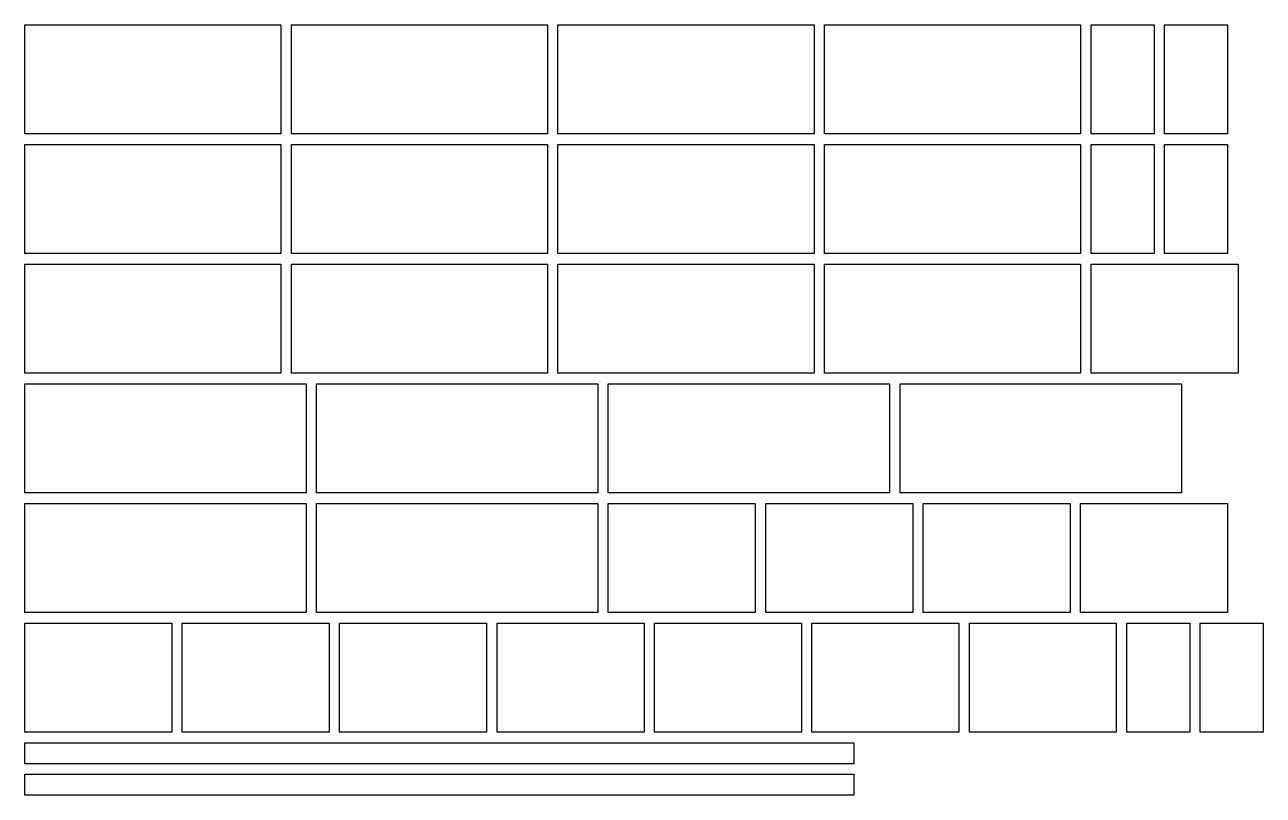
# Model space of a CAD drawing. Extents: x 4 to 594, y 29 to 396.
import ezdxf

# ---------------------------------------------------------------- set-up
doc = ezdxf.new("R2010")
doc.units = 0
doc.layers.add('CUT', color=1, linetype='CONTINUOUS')

msp = doc.modelspace()

# ---------------------------------------------------------------- linework, layer by layer
at = {"layer": 'CUT'}
for points in [[(4, 396), (126, 396), (126, 344), (4, 344)], [(131, 396), (253, 396), (253, 344), (131, 344)], [(258, 396), (380, 396), (380, 344), (258, 344)], [(385, 396), (507, 396), (507, 344), (385, 344)], [(512, 396), (542, 396), (542, 344), (512, 344)], [(547, 396), (577, 396), (577, 344), (547, 344)], [(4, 339), (126, 339), (126, 287), (4, 287)], [(131, 339), (253, 339), (253, 287), (131, 287)], [(258, 339), (380, 339), (380, 287), (258, 287)], [(385, 339), (507, 339), (507, 287), (385, 287)], [(512, 339), (542, 339), (542, 287), (512, 287)], [(547, 339), (577, 339), (577, 287), (547, 287)], [(4, 282), (126, 282), (126, 230), (4, 230)], [(131, 282), (253, 282), (253, 230), (131, 230)], [(258, 282), (380, 282), (380, 230), (258, 230)], [(385, 282), (507, 282), (507, 230), (385, 230)], [(512, 282), (582, 282), (582, 230), (512, 230)], [(4, 225), (138, 225), (138, 173), (4, 173)], [(143, 225), (277, 225), (277, 173), (143, 173)], [(282, 225), (416, 225), (416, 173), (282, 173)], [(421, 225), (555, 225), (555, 173), (421, 173)], [(4, 168), (138, 168), (138, 116), (4, 116)], [(143, 168), (277, 168), (277, 116), (143, 116)], [(282, 168), (352, 168), (352, 116), (282, 116)], [(357, 168), (427, 168), (427, 116), (357, 116)], [(432, 168), (502, 168), (502, 116), (432, 116)], [(507, 168), (577, 168), (577, 116), (507, 116)], [(4, 111), (74, 111), (74, 59), (4, 59)], [(79, 111), (149, 111), (149, 59), (79, 59)], [(154, 111), (224, 111), (224, 59), (154, 59)], [(229, 111), (299, 111), (299, 59), (229, 59)], [(304, 111), (374, 111), (374, 59), (304, 59)], [(379, 111), (449, 111), (449, 59), (379, 59)], [(454, 111), (524, 111), (524, 59), (454, 59)], [(529, 111), (559, 111), (559, 59), (529, 59)], [(564, 111), (594, 111), (594, 59), (564, 59)], [(4, 54), (399, 54), (399, 44), (4, 44)], [(4, 39), (399, 39), (399, 29), (4, 29)]]:
    msp.add_lwpolyline(points, close=True, dxfattribs=at)

doc.saveas('drawing.dxf')
